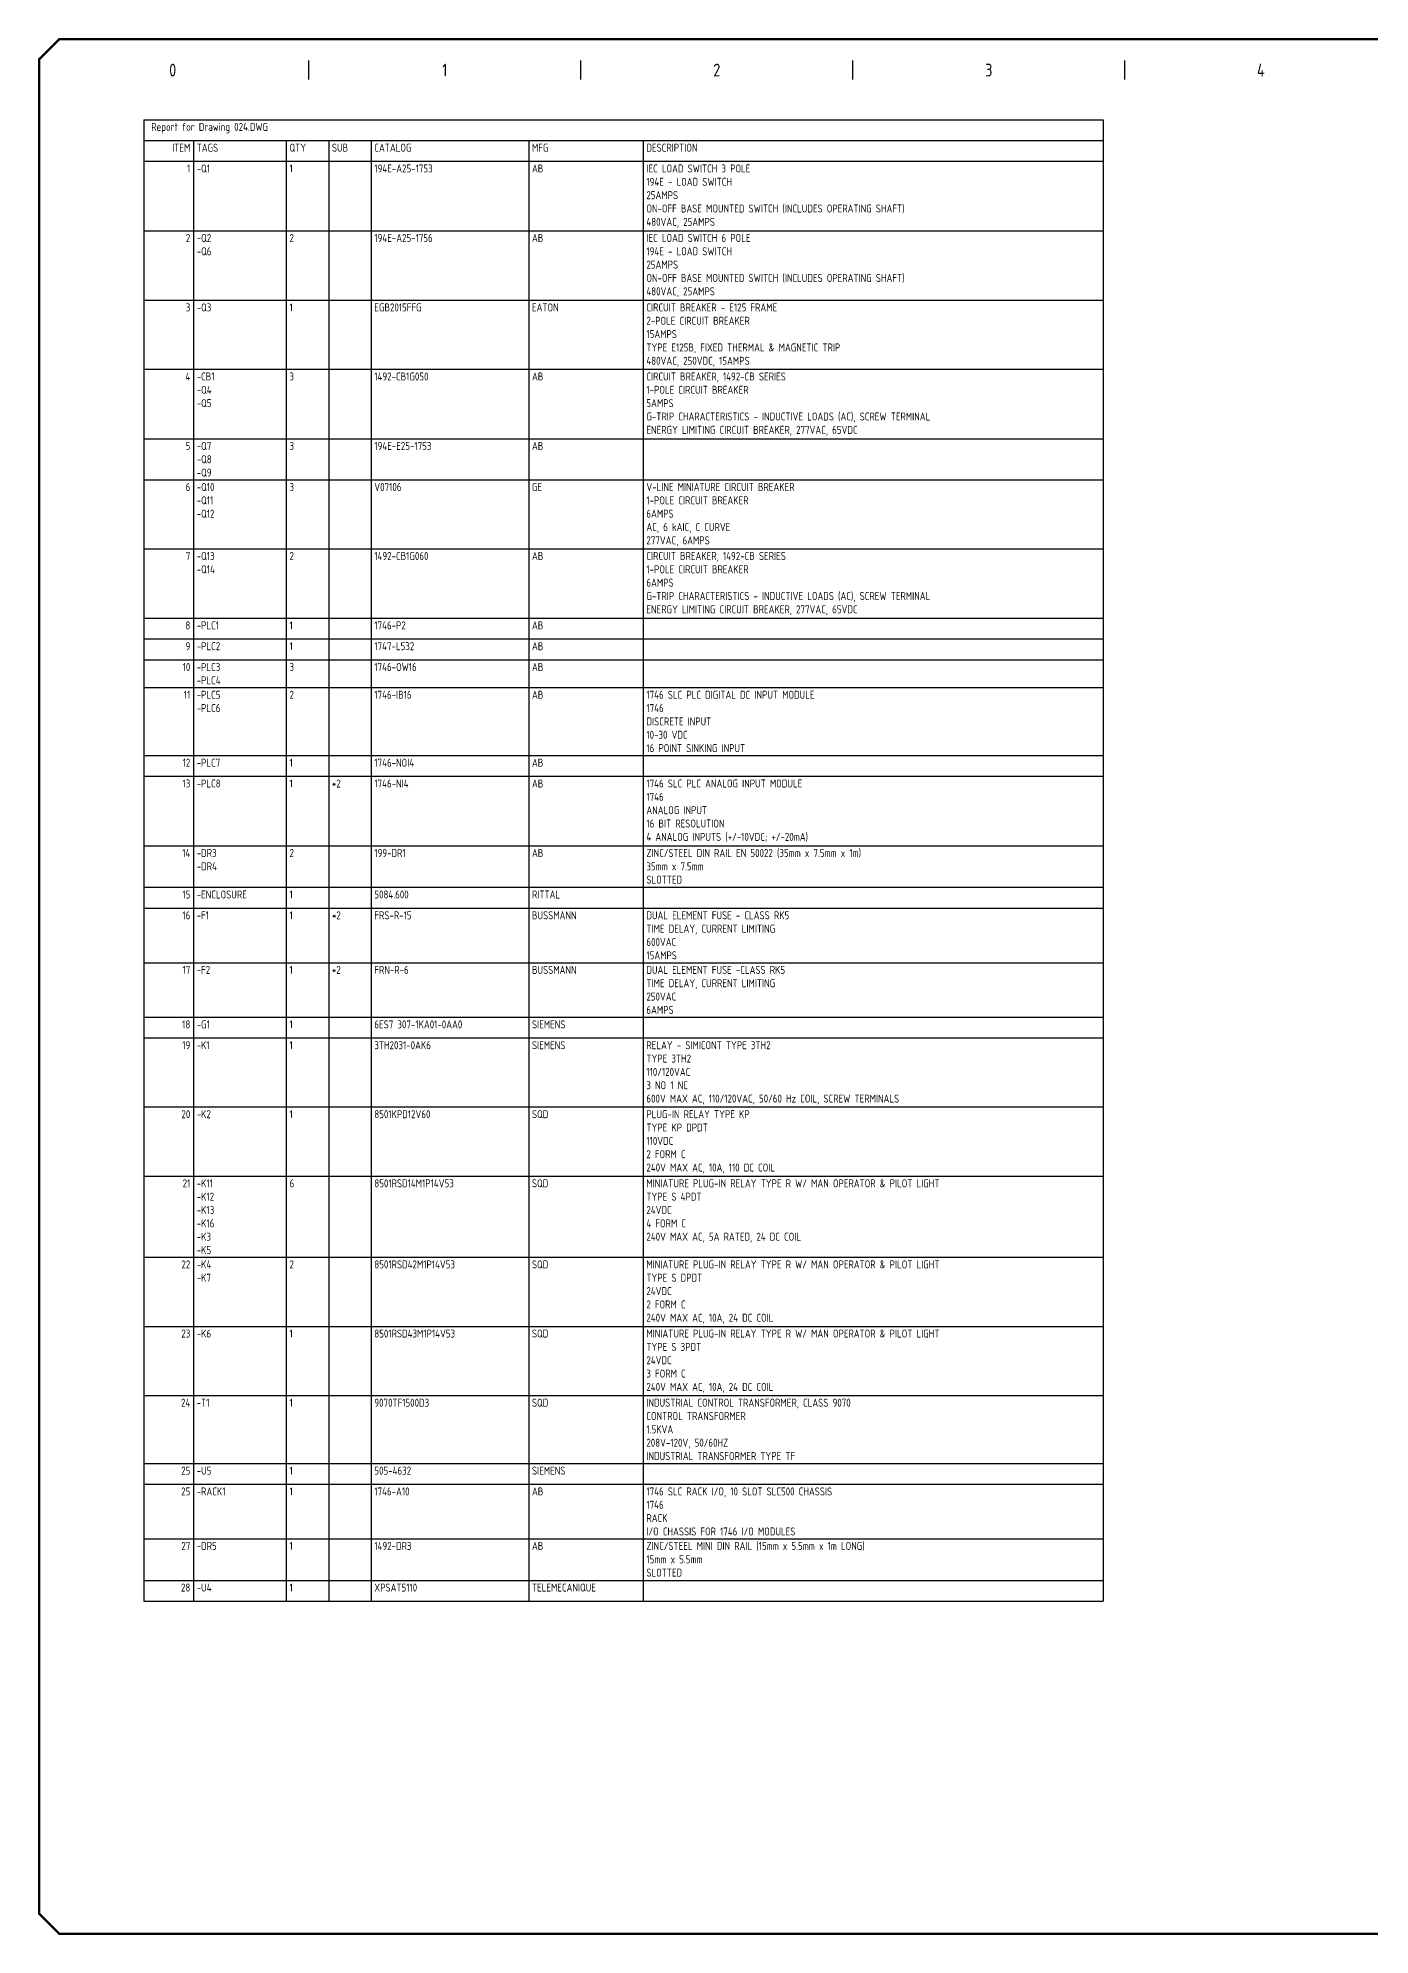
# Model space of a CAD drawing. Header units: inches. Extents: x 2 to 3359, y 2 to 2372.
# Drawn here: x 2 to 1666, y 2 to 2372 of the extents above; entities that cross this region are included whole.
import ezdxf
from ezdxf.enums import TextEntityAlignment as Align

# ---------------------------------------------------------------- set-up
doc = ezdxf.new("R2010")
doc.units = ezdxf.units.IN
doc.header["$LTSCALE"] = 10
doc.header["$MEASUREMENT"] = 0
for name, color, linetype in [('MISC', 7, 'Continuous'), ('SYMS', 7, 'Continuous'), ('TITLE', 7, 'Continuous')]:
    doc.layers.add(name, color=color, linetype=linetype)
doc.styles.add('ITALIC', font='ITALIC')
doc.styles.add('SIMPLEX', font='simplex')
doc.styles.add('WD_IEC', font='isocp2.shx', dxfattribs={"width": 0.9, "height": 4})

# ---------------------------------------------------------------- blocks, each defined once
blk = doc.blocks.new('acade_title')
at = {"layer": 'SYMS'}
for p, q in [((85, 580), (85, 586)), ((170, 580), (170, 586)), ((255, 580), (255, 586)), ((340, 580), (340, 586))]:
    blk.add_line(p, q, dxfattribs=at)
at = {"layer": 'TITLE', "const_width": 0.784}
blk.add_lwpolyline([(765.79, 7.07), (765.79, 586.36), (759.5, 592.64), (7.07, 592.64), (0.79, 586.36), (0.79, 7.07), (7.07, 0.79), (759.5, 0.79)], close=True, dxfattribs=at)
at = {"layer": 'SYMS', "style": 'WD_IEC', "width": 0.9}
for s, p in [('0', (42.5, 581)), ('1', (127.5, 581)), ('2', (212.5, 581)), ('3', (297.5, 581)), ('4', (382.5, 581))]:
    blk.add_text(s, height=4, dxfattribs=at).set_placement(p, align=Align.CENTER)
at = {"layer": 'TITLE', "color": 1, "style": 'ITALIC'}
for tag, height, p in [('TITLE#1', 3, (806.47, 85.58)), ('TITLE#2', 3, (806.47, 80.5)), ('TITLE#3', 3, (806.47, 75.41)), ('TITLE#4', 3, (806.47, 70.33)), ('DWG#', 4, (806.47, 20.76))]:
    blk.add_attdef(tag, text='', height=height, dxfattribs=at).set_placement(p, align=Align.CENTER)
at = {"layer": 'TITLE', "color": 1, "style": 'SIMPLEX'}
blk.add_attdef('CAD#', (772.63, 49.19), '', height=2.5, rotation=90, dxfattribs=at)
at = {"layer": 'TITLE', "color": 1}
for tag, p, height, style in [('ENGINEER', (783.37, 49.19), 2.5, 'ITALIC'), ('CHKDBY', (813.2, 49.2), 2.5, 'ITALIC'), ('JOB#', (789.06, 41.3), 2.5, 'SIMPLEX'), ('DRAWNBY', (814.95, 41.3), 2.5, 'ITALIC'), ('SCALE', (786.29, 33.76), 2.5, 'SIMPLEX'), ('DATE', (812.8, 33.76), 2.5, 'SIMPLEX'), ('SHTS', (815.9, 6.29), 4, 'ITALIC')]:
    blk.add_attdef(tag, p, '', height=height, dxfattribs=dict(at, style=style))
at = {"layer": 'TITLE', "color": 1, "style": 'ITALIC'}
blk.add_attdef('SH#', text='', height=4, dxfattribs=at).set_placement((799.54, 6.29), align=Align.RIGHT)
at = {"layer": 'TITLE', "color": 7, "flags": 9}
blk.add_attdef('WD_TB', (782.91, 0.79), '', height=3.14, dxfattribs=at)
blk = doc.blocks.new('*T33')
at = {"layer": 'MISC', "color": 0, "linetype": 'ByBlock', "lineweight": -2, "transparency": 16777216}
for p, q in [((0, 0), (1199, 0)), ((0, 0), (0, -1851.2)), ((1199, 0), (1199, -1851.2)), ((0, -26), (1199, -26)), ((62, -26), (62, -1851.2)), ((178, -26), (178, -1851.2)), ((231, -26), (231, -1851.2)), ((284, -26), (284, -1851.2)), ((481, -26), (481, -1851.2)), ((624, -26), (624, -1851.2)), ((0, -52), (1199, -52)), ((0, -138.8), (1199, -138.8)), ((0, -225.6), (1199, -225.6)), ((0, -311.9), (1199, -311.9)), ((0, -398.7), (1199, -398.7)), ((0, -450), (1199, -450)), ((0, -536.2), (1199, -536.2)), ((0, -622.9), (1199, -622.9)), ((0, -648.9), (1199, -648.9)), ((0, -674.9), (1199, -674.9)), ((0, -709.6), (1199, -709.6)), ((0, -794.5), (1199, -794.5)), ((0, -820.5), (1199, -820.5)), ((0, -907.3), (1199, -907.3)), ((0, -959.2), (1199, -959.2)), ((0, -985.2), (1199, -985.2)), ((0, -1053.4), (1199, -1053.4)), ((0, -1121.5), (1199, -1121.5)), ((0, -1147.5), (1199, -1147.5)), ((0, -1233.7), (1199, -1233.7)), ((0, -1320.1), (1199, -1320.1)), ((0, -1421.4), (1199, -1421.4)), ((0, -1507.8), (1199, -1507.8)), ((0, -1594.2), (1199, -1594.2)), ((0, -1679.1), (1199, -1679.1)), ((0, -1705.1), (1199, -1705.1)), ((0, -1773.2), (1199, -1773.2)), ((0, -1825.2), (1199, -1825.2)), ((0, -1851.2), (1199, -1851.2))]:
    blk.add_line(p, q, dxfattribs=at)
at = {"layer": 'MISC', "transparency": 16777216, "insert": (4, -4), "char_height": 10, "width": 1191, "attachment_point": 1, "style": 'WD_IEC'}
blk.add_mtext(' Report for Drawing 024.DWG', dxfattribs=at)
at = {"layer": 'MISC', "color": 3, "transparency": 16777216, "char_height": 10, "style": 'WD_IEC'}
for s, insert, width, attachment_point in [('ITEM', (58, -30), 54, 3), ('TAGS', (66, -30), 108, 1), ('QTY', (182, -30), 45, 1), ('SUB', (235, -30), 45, 1), ('CATALOG', (288, -30), 189, 1), ('MFG', (485, -30), 135, 1), ('DESCRIPTION', (628, -30), 567, 1), ('1\\P\\P\\P\\P', (58, -56), 54, 3), ('-Q1\\P\\P\\P\\P', (66, -56), 108, 1), ('1\\P\\P\\P\\P', (182, -56), 45, 1), ('\\P\\P\\P\\P', (235, -56), 45, 1), ('194E-A25-1753\\P\\P\\P\\P', (288, -56), 189, 1), ('AB\\P\\P\\P\\P', (485, -56), 135, 1), ('IEC LOAD SWITCH 3 POLE\\P194E - LOAD SWITCH\\P25AMPS\\PON-OFF BASE MOUNTED SWITCH (INCLUDES OPERATING SHAFT)\\P480VAC, 25AMPS', (628, -56), 567, 1), ('2\\P\\P\\P\\P', (58, -142.8), 54, 3), ('-Q2\\P-Q6\\P\\P\\P', (66, -142.8), 108, 1), ('2\\P\\P\\P\\P', (182, -142.8), 45, 1), ('\\P\\P\\P\\P', (235, -142.8), 45, 1), ('194E-A25-1756\\P\\P\\P\\P', (288, -142.8), 189, 1), ('AB\\P\\P\\P\\P', (485, -142.8), 135, 1), ('IEC LOAD SWITCH 6 POLE\\P194E - LOAD SWITCH\\P25AMPS\\PON-OFF BASE MOUNTED SWITCH (INCLUDES OPERATING SHAFT)\\P480VAC, 25AMPS', (628, -142.8), 567, 1), ('3\\P\\P\\P\\P', (58, -229.6), 54, 3), ('-Q3\\P\\P\\P\\P', (66, -229.6), 108, 1), ('1\\P\\P\\P\\P', (182, -229.6), 45, 1), ('\\P\\P\\P\\P', (235, -229.6), 45, 1), ('EGB2015FFG\\P\\P\\P\\P', (288, -229.6), 189, 1), ('EATON\\P\\P\\P\\P', (485, -229.6), 135, 1), ('CIRCUIT BREAKER - E125 FRAME\\P2-POLE CIRCUIT BREAKER\\P15AMPS\\PTYPE E125B, FIXED THERMAL & MAGNETIC TRIP\\P480VAC, 250VDC, 15AMPS', (628, -229.6), 567, 1), ('4\\P\\P\\P\\P', (58, -315.9), 54, 3), ('-CB1\\P-Q4\\P-Q5\\P\\P', (66, -315.9), 108, 1), ('3\\P\\P\\P\\P', (182, -315.9), 45, 1), ('\\P\\P\\P\\P', (235, -315.9), 45, 1), ('1492-CB1G050\\P\\P\\P\\P', (288, -315.9), 189, 1), ('AB\\P\\P\\P\\P', (485, -315.9), 135, 1), ('CIRCUIT BREAKER, 1492-CB SERIES\\P1-POLE CIRCUIT BREAKER\\P5AMPS\\PG-TRIP CHARACTERISTICS - INDUCTIVE LOADS (AC), SCREW TERMINAL\\PENERGY LIMITING CIRCUIT BREAKER, 277VAC, 65VDC', (628, -315.9), 567, 1), ('5\\P\\P', (58, -402.7), 54, 3), ('-Q7\\P-Q8\\P-Q9', (66, -402.7), 108, 1), ('3\\P\\P', (182, -402.7), 45, 1), ('\\P\\P', (235, -402.7), 45, 1), ('194E-E25-1753\\P\\P', (288, -402.7), 189, 1), ('AB\\P\\P', (485, -402.7), 135, 1), ('\\P\\P', (628, -402.7), 567, 1), ('6\\P\\P\\P\\P', (58, -454), 54, 3), ('-Q10\\P-Q11\\P-Q12\\P\\P', (66, -454), 108, 1), ('3\\P\\P\\P\\P', (182, -454), 45, 1), ('\\P\\P\\P\\P', (235, -454), 45, 1), ('V07106\\P\\P\\P\\P', (288, -454), 189, 1), ('GE\\P\\P\\P\\P', (485, -454), 135, 1), ('V-LINE MINIATURE CIRCUIT BREAKER\\P1-POLE CIRCUIT BREAKER\\P6AMPS\\PAC, 6 kAIC, C CURVE\\P277VAC, 6AMPS', (628, -454), 567, 1), ('7\\P\\P\\P\\P', (58, -540.2), 54, 3), ('-Q13\\P-Q14\\P\\P\\P', (66, -540.2), 108, 1), ('2\\P\\P\\P\\P', (182, -540.2), 45, 1), ('\\P\\P\\P\\P', (235, -540.2), 45, 1), ('1492-CB1G060\\P\\P\\P\\P', (288, -540.2), 189, 1), ('AB\\P\\P\\P\\P', (485, -540.2), 135, 1), ('CIRCUIT BREAKER, 1492-CB SERIES\\P1-POLE CIRCUIT BREAKER\\P6AMPS\\PG-TRIP CHARACTERISTICS - INDUCTIVE LOADS (AC), SCREW TERMINAL\\PENERGY LIMITING CIRCUIT BREAKER, 277VAC, 65VDC', (628, -540.2), 567, 1), ('8', (58, -626.9), 54, 3), ('-PLC1', (66, -626.9), 108, 1), ('1', (182, -626.9), 45, 1), ('1746-P2', (288, -626.9), 189, 1), ('AB', (485, -626.9), 135, 1), ('9', (58, -652.9), 54, 3), ('-PLC2', (66, -652.9), 108, 1), ('1', (182, -652.9), 45, 1), ('1747-L532', (288, -652.9), 189, 1), ('AB', (485, -652.9), 135, 1), ('10\\P', (58, -678.9), 54, 3), ('-PLC3\\P-PLC4', (66, -678.9), 108, 1), ('3\\P', (182, -678.9), 45, 1), ('\\P', (235, -678.9), 45, 1), ('1746-OW16\\P', (288, -678.9), 189, 1), ('AB\\P', (485, -678.9), 135, 1), ('\\P', (628, -678.9), 567, 1), ('11\\P\\P\\P\\P', (58, -713.6), 54, 3), ('-PLC5\\P-PLC6\\P\\P\\P', (66, -713.6), 108, 1), ('2\\P\\P\\P\\P', (182, -713.6), 45, 1), ('\\P\\P\\P\\P', (235, -713.6), 45, 1), ('1746-IB16\\P\\P\\P\\P', (288, -713.6), 189, 1), ('AB\\P\\P\\P\\P', (485, -713.6), 135, 1), ('1746 SLC PLC DIGITAL DC INPUT MODULE\\P1746\\PDISCRETE INPUT\\P10-30 VDC\\P16 POINT SINKING INPUT', (628, -713.6), 567, 1), ('12', (58, -798.5), 54, 3), ('-PLC7', (66, -798.5), 108, 1), ('1', (182, -798.5), 45, 1), ('1746-NOI4', (288, -798.5), 189, 1), ('AB', (485, -798.5), 135, 1), ('13\\P\\P\\P\\P', (58, -824.5), 54, 3), ('-PLC8\\P\\P\\P\\P', (66, -824.5), 108, 1), ('1\\P\\P\\P\\P', (182, -824.5), 45, 1), ('*2\\P\\P\\P\\P', (235, -824.5), 45, 1), ('1746-NI4\\P\\P\\P\\P', (288, -824.5), 189, 1), ('AB\\P\\P\\P\\P', (485, -824.5), 135, 1), ('1746 SLC PLC ANALOG INPUT MODULE\\P1746\\PANALOG INPUT\\P16 BIT RESOLUTION\\P4 ANALOG INPUTS (+/-10VDC; +/-20mA)', (628, -824.5), 567, 1), ('14\\P\\P', (58, -911.3), 54, 3), ('-DR3\\P-DR4\\P', (66, -911.3), 108, 1), ('2\\P\\P', (182, -911.3), 45, 1), ('\\P\\P', (235, -911.3), 45, 1), ('199-DR1\\P\\P', (288, -911.3), 189, 1), ('AB\\P\\P', (485, -911.3), 135, 1), ('ZINC/STEEL DIN RAIL EN 50022 (35mm x 7.5mm x 1m)\\P35mm x 7.5mm\\PSLOTTED', (628, -911.3), 567, 1), ('15', (58, -963.2), 54, 3), ('-ENCLOSURE', (66, -963.2), 108, 1), ('1', (182, -963.2), 45, 1), ('5084.600', (288, -963.2), 189, 1), ('RITTAL', (485, -963.2), 135, 1), ('16\\P\\P\\P', (58, -989.2), 54, 3), ('-F1\\P\\P\\P', (66, -989.2), 108, 1), ('1\\P\\P\\P', (182, -989.2), 45, 1), ('*2\\P\\P\\P', (235, -989.2), 45, 1), ('FRS-R-15\\P\\P\\P', (288, -989.2), 189, 1), ('BUSSMANN\\P\\P\\P', (485, -989.2), 135, 1), ('DUAL ELEMENT FUSE - CLASS RK5\\PTIME DELAY, CURRENT LIMITING\\P600VAC\\P15AMPS', (628, -989.2), 567, 1), ('17\\P\\P\\P', (58, -1057.4), 54, 3), ('-F2\\P\\P\\P', (66, -1057.4), 108, 1), ('1\\P\\P\\P', (182, -1057.4), 45, 1), ('*2\\P\\P\\P', (235, -1057.4), 45, 1), ('FRN-R-6\\P\\P\\P', (288, -1057.4), 189, 1), ('BUSSMANN\\P\\P\\P', (485, -1057.4), 135, 1), ('DUAL ELEMENT FUSE -CLASS RK5\\PTIME DELAY, CURRENT LIMITING\\P250VAC\\P6AMPS', (628, -1057.4), 567, 1), ('18', (58, -1125.5), 54, 3), ('-G1', (66, -1125.5), 108, 1), ('1', (182, -1125.5), 45, 1), ('6ES7 307-1KA01-0AA0', (288, -1125.5), 189, 1), ('SIEMENS', (485, -1125.5), 135, 1), ('19\\P\\P\\P\\P', (58, -1151.5), 54, 3), ('-K1\\P\\P\\P\\P', (66, -1151.5), 108, 1), ('1\\P\\P\\P\\P', (182, -1151.5), 45, 1), ('\\P\\P\\P\\P', (235, -1151.5), 45, 1), ('3TH2031-0AK6\\P\\P\\P\\P', (288, -1151.5), 189, 1), ('SIEMENS\\P\\P\\P\\P', (485, -1151.5), 135, 1), ('RELAY - SIMICONT TYPE 3TH2\\PTYPE 3TH2\\P110/120VAC\\P3 NO 1 NC\\P600V MAX AC, 110/120VAC, 50/60 Hz COIL, SCREW TERMINALS', (628, -1151.5), 567, 1), ('20\\P\\P\\P\\P', (58, -1237.7), 54, 3), ('-K2\\P\\P\\P\\P', (66, -1237.7), 108, 1), ('1\\P\\P\\P\\P', (182, -1237.7), 45, 1), ('\\P\\P\\P\\P', (235, -1237.7), 45, 1), ('8501KPD12V60\\P\\P\\P\\P', (288, -1237.7), 189, 1), ('SQD\\P\\P\\P\\P', (485, -1237.7), 135, 1), ('PLUG-IN RELAY TYPE KP\\PTYPE KP DPDT\\P110VDC\\P2 FORM C\\P240V MAX AC, 10A, 110 DC COIL', (628, -1237.7), 567, 1), ('21\\P\\P\\P\\P\\P', (58, -1324.1), 54, 3), ('-K11\\P-K12\\P-K13\\P-K16\\P-K3\\P-K5', (66, -1324.1), 108, 1), ('6\\P\\P\\P\\P\\P', (182, -1324.1), 45, 1), ('\\P\\P\\P\\P\\P', (235, -1324.1), 45, 1), ('8501RSD14M1P14V53\\P\\P\\P\\P\\P', (288, -1324.1), 189, 1), ('SQD\\P\\P\\P\\P\\P', (485, -1324.1), 135, 1), ('MINIATURE PLUG-IN RELAY TYPE R W/ MAN OPERATOR & PILOT LIGHT\\PTYPE S 4PDT\\P24VDC\\P4 FORM C\\P240V MAX AC, 5A RATED, 24 DC COIL\\P', (628, -1324.1), 567, 1), ('22\\P\\P\\P\\P', (58, -1425.4), 54, 3), ('-K4\\P-K7\\P\\P\\P', (66, -1425.4), 108, 1), ('2\\P\\P\\P\\P', (182, -1425.4), 45, 1), ('\\P\\P\\P\\P', (235, -1425.4), 45, 1), ('8501RSD42M1P14V53\\P\\P\\P\\P', (288, -1425.4), 189, 1), ('SQD\\P\\P\\P\\P', (485, -1425.4), 135, 1), ('MINIATURE PLUG-IN RELAY TYPE R W/ MAN OPERATOR & PILOT LIGHT\\PTYPE S DPDT\\P24VDC\\P2 FORM C\\P240V MAX AC, 10A, 24 DC COIL', (628, -1425.4), 567, 1), ('23\\P\\P\\P\\P', (58, -1511.8), 54, 3), ('-K6\\P\\P\\P\\P', (66, -1511.8), 108, 1), ('1\\P\\P\\P\\P', (182, -1511.8), 45, 1), ('\\P\\P\\P\\P', (235, -1511.8), 45, 1), ('8501RSD43M1P14V53\\P\\P\\P\\P', (288, -1511.8), 189, 1), ('SQD\\P\\P\\P\\P', (485, -1511.8), 135, 1), ('MINIATURE PLUG-IN RELAY TYPE R W/ MAN OPERATOR & PILOT LIGHT\\PTYPE S 3PDT\\P24VDC\\P3 FORM C\\P240V MAX AC, 10A, 24 DC COIL', (628, -1511.8), 567, 1), ('24\\P\\P\\P\\P', (58, -1598.2), 54, 3), ('-T1\\P\\P\\P\\P', (66, -1598.2), 108, 1), ('1\\P\\P\\P\\P', (182, -1598.2), 45, 1), ('\\P\\P\\P\\P', (235, -1598.2), 45, 1), ('9070TF1500D3\\P\\P\\P\\P', (288, -1598.2), 189, 1), ('SQD\\P\\P\\P\\P', (485, -1598.2), 135, 1), ('INDUSTRIAL CONTROL TRANSFORMER, CLASS 9070\\PCONTROL TRANSFORMER\\P1.5KVA\\P208V-120V, 50/60HZ\\PINDUSTRIAL TRANSFORMER TYPE TF', (628, -1598.2), 567, 1), ('25', (58, -1683.1), 54, 3), ('-U5', (66, -1683.1), 108, 1), ('1', (182, -1683.1), 45, 1), ('505-4632', (288, -1683.1), 189, 1), ('SIEMENS', (485, -1683.1), 135, 1), ('25\\P\\P\\P', (58, -1709.1), 54, 3), ('-RACK1\\P\\P\\P', (66, -1709.1), 108, 1), ('1\\P\\P\\P', (182, -1709.1), 45, 1), ('\\P\\P\\P', (235, -1709.1), 45, 1), ('1746-A10\\P\\P\\P', (288, -1709.1), 189, 1), ('AB\\P\\P\\P', (485, -1709.1), 135, 1), ('1746 SLC RACK I/O, 10 SLOT SLC500 CHASSIS\\P1746\\PRACK\\PI/O CHASSIS FOR 1746 I/O MODULES', (628, -1709.1), 567, 1), ('27\\P\\P', (58, -1777.2), 54, 3), ('-DR5\\P\\P', (66, -1777.2), 108, 1), ('1\\P\\P', (182, -1777.2), 45, 1), ('\\P\\P', (235, -1777.2), 45, 1), ('1492-DR3\\P\\P', (288, -1777.2), 189, 1), ('AB\\P\\P', (485, -1777.2), 135, 1), ('ZINC/STEEL MINI DIN RAIL (15mm x 5.5mm x 1m LONG)\\P15mm x 5.5mm\\PSLOTTED', (628, -1777.2), 567, 1), ('28', (58, -1829.2), 54, 3), ('-U4', (66, -1829.2), 108, 1), ('1', (182, -1829.2), 45, 1), ('XPSAT5110', (288, -1829.2), 189, 1), ('TELEMECANIQUE', (485, -1829.2), 135, 1)]:
    blk.add_mtext(s, dxfattribs=dict(at, insert=insert, width=width, attachment_point=attachment_point))

msp = doc.modelspace()

# ---------------------------------------------------------------- block references
at = {"xscale": 4, "yscale": 4, "zscale": 4}
msp.add_blockref('acade_title', (0, 0), dxfattribs=at)
msp.add_blockref('*T33', (134, 2270))

doc.saveas('drawing.dxf')
